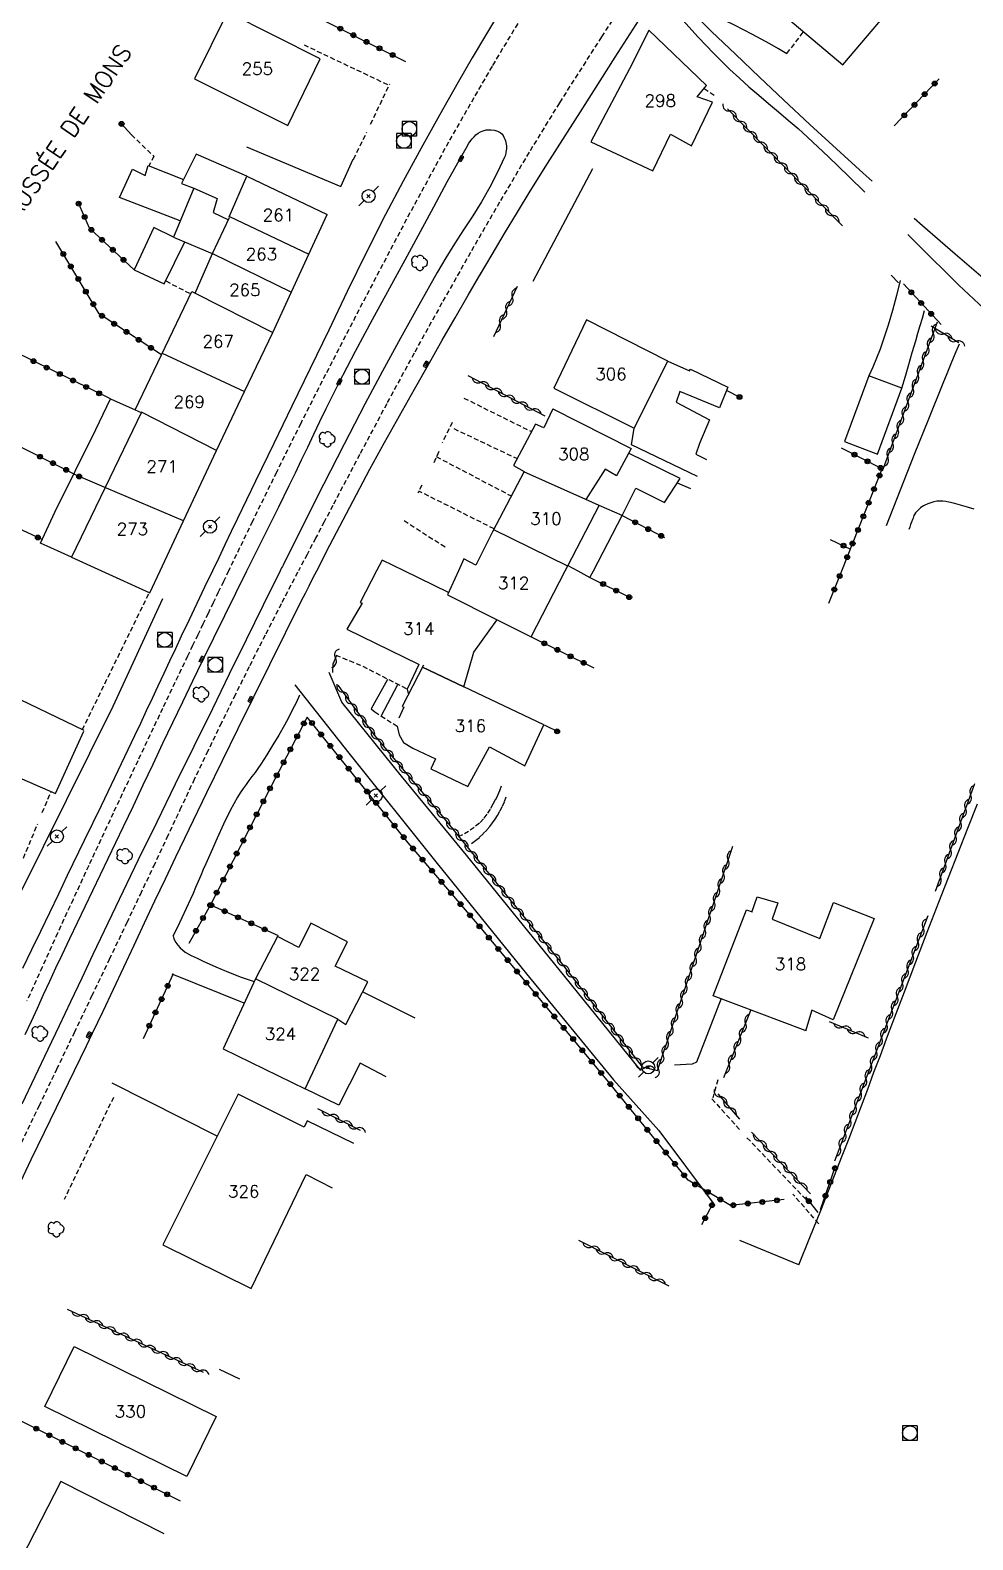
# Model space of a CAD drawing. Header units: millimetres. Extents: x 137000 to 138000, y 152000 to 153001.
# Drawn here: x 137698.5 to 137795.1, y 152571.8 to 152726.4 of the extents above; entities that cross this region are included whole.
import ezdxf
from ezdxf.enums import TextEntityAlignment as Align

# ---------------------------------------------------------------- set-up
doc = ezdxf.new("R2010")
doc.units = ezdxf.units.MM
doc.linetypes.add('DASHED', pattern=[0.75, 0.5, -0.25])
doc.layers.get('0').update_dxf_attribs({"linetype": 'CONTINUOUS'})
for name, color, linetype in [('W0001', 6, 'DASHED'), ('W0006', 2, 'CONTINUOUS'), ('W0008', 7, 'CONTINUOUS'), ('W0014', 7, 'CONTINUOUS'), ('W0015', 2, 'CONTINUOUS'), ('W0017', 7, 'CONTINUOUS'), ('W0070', 7, 'DASHED'), ('W0101', 7, 'CONTINUOUS'), ('W0104', 1, 'CONTINUOUS'), ('W0105', 7, 'CONTINUOUS'), ('W0112', 1, 'DASHED'), ('W0300', 7, 'CONTINUOUS'), ('W0310', 3, 'CONTINUOUS'), ('W0323', 7, 'CONTINUOUS'), ('W0333', 7, 'CONTINUOUS'), ('W0401', 7, 'CONTINUOUS'), ('W0420', 7, 'CONTINUOUS'), ('W0473', 7, 'CONTINUOUS'), ('W0989', 7, 'CONTINUOUS'), ('W0991', 7, 'CONTINUOUS'), ('W1102', 7, 'CONTINUOUS')]:
    doc.layers.add(name, color=color, linetype=linetype)
doc.styles.get("Standard").update_dxf_attribs({"font": 'romans.shx', "width": 0.85})

# ---------------------------------------------------------------- blocks, each defined once
blk = doc.blocks.new('T420')
for p, q in [((0.75, 0.75), (-0.75, 0.75)), ((-0.75, 0.75), (-0.75, -0.75)), ((0.75, 0.75), (0.75, -0.75)), ((0.75, -0.75), (-0.75, -0.75))]:
    blk.add_line(p, q)
blk.add_ellipse((0, 0), major_axis=(-0.53, 0.53), ratio=1, start_param=3.926991, end_param=10.210176)
blk = doc.blocks.new('T473')
for p, q in [((-0.166667, 0.166667), (0.166667, -0.166667)), ((-0.166667, -0.166667), (0.166667, 0.166667)), ((0.500001, 0.500001), (1.000002, 1.000002)), ((-1.000002, -1.000002), (-0.500001, -0.500001))]:
    blk.add_line(p, q)
blk.add_ellipse((0, 0), major_axis=(0.471405, 0.471405), ratio=1, start_param=5.4977871438, end_param=11.780972451)
blk = doc.blocks.new('T300')
for p, q in [((-0.8, 0.51), (-0.86, 0.34)), ((-0.86, 0.34), (-0.86, 0.17)), ((-0.86, 0.17), (-0.74, 0.06)), ((-0.69, 0.63), (-0.8, 0.51)), ((-0.8, -0.06), (-0.74, 0.06)), ((-0.74, 0.06), (-0.69, 0.11)), ((-0.57, 0.69), (-0.69, 0.63)), ((-0.46, 0.69), (-0.57, 0.69)), ((-0.29, 0.63), (-0.46, 0.69)), ((-0.29, 0.63), (-0.17, 0.74)), ((-0.23, 0.57), (-0.29, 0.63)), ((-0.17, 0.74), (-0.06, 0.8)), ((-0.06, 0.8), (0.06, 0.8)), ((0.06, 0.8), (0.23, 0.74)), ((0.23, 0.74), (0.34, 0.63)), ((0.34, 0.63), (0.4, 0.51)), ((0.46, 0.46), (0.34, 0.46)), ((0.4, 0.51), (0.4, 0.46)), ((0.57, 0.4), (0.46, 0.46)), ((0.57, 0.4), (0.69, 0.29)), ((0.69, 0.29), (0.74, 0.17)), ((0.74, 0.06), (0.69, -0.17)), ((0.74, 0.17), (0.74, 0.06)), ((-0.8, -0.17), (-0.8, -0.06)), ((-0.8, -0.23), (-0.8, -0.17)), ((-0.74, -0.34), (-0.8, -0.23)), ((-0.69, -0.4), (-0.74, -0.34)), ((-0.51, -0.46), (-0.69, -0.4)), ((-0.4, -0.46), (-0.51, -0.46)), ((-0.4, -0.46), (-0.34, -0.46)), ((-0.34, -0.46), (-0.34, -0.4)), ((-0.34, -0.51), (-0.34, -0.46)), ((-0.29, -0.63), (-0.34, -0.51)), ((-0.17, -0.74), (-0.29, -0.63)), ((-0.06, -0.8), (-0.17, -0.74)), ((0.06, -0.8), (-0.06, -0.8)), ((0.17, -0.74), (0.06, -0.8)), ((0.23, -0.69), (0.17, -0.74)), ((0.29, -0.46), (0.23, -0.46)), ((0.29, -0.63), (0.23, -0.69)), ((0.46, -0.4), (0.29, -0.46)), ((0.34, -0.51), (0.29, -0.63)), ((0.34, -0.51), (0.34, -0.46)), ((0.57, -0.34), (0.46, -0.4)), ((0.63, -0.29), (0.57, -0.34)), ((0.69, -0.17), (0.63, -0.29))]:
    blk.add_line(p, q)
blk = doc.blocks.new('T401')
for p, q in [((-0.3, 0.3), (0, 0.3)), ((-0.3, -0.25), (-0.3, 0.3)), ((-0.3, 0.15), (0, 0.15)), ((-0.3, 0), (0, 0)), ((0, 0.3), (0, -0.25)), ((-0.3, -0.15), (0, -0.15)), ((-0.3, -0.25), (-0.3, -0.3)), ((-0.3, -0.3), (0, -0.3)), ((0, -0.3), (0, -0.25))]:
    blk.add_line(p, q)
blk = doc.blocks.new('t323o')
at = {"color": 0, "linetype": 'Continuous'}
for radius in [0.25, 0.15]:
    blk.add_circle((0, 0), radius, dxfattribs=at)
blk = doc.blocks.new('t310o')
at = {"color": 0, "linetype": 'Continuous'}
for centre, start, end in [((-0.5, 0.38), 216.8699, 323.1304), ((0.5, -0.37), 36.8699, 143.1303)]:
    blk.add_arc(centre, 0.625, start, end, dxfattribs=at)

msp = doc.modelspace()

# ---------------------------------------------------------------- linework, layer by layer
at = {"layer": 'W0001'}
for points in [[(137760.09, 152744.85), (137756.36, 152739.41), (137752.73, 152733.9), (137749.21, 152728.33), (137745.8, 152722.68), (137741.33, 152714.9), (137737.04, 152707.01), (137732.86, 152699.06), (137728.74, 152691.09), (137726.2, 152686.09), (137723.71, 152681.08), (137721.25, 152676.04), (137718.81, 152671)], [(137761.4, 152732.39), (137757.01, 152725.68), (137752.7, 152718.92), (137749.6, 152713.86), (137746.57, 152708.75), (137743.6, 152703.6), (137740.67, 152698.43), (137737.81, 152693.28), (137735.01, 152688.1), (137732.24, 152682.9), (137729.49, 152677.68), (137728.61, 152676.02), (137727.73, 152674.34), (137726.85, 152672.67), (137725.98, 152671)], [(137697.61, 152612.45), (137699.42, 152616.21), (137701.22, 152619.96), (137703.02, 152623.71), (137704.82, 152627.46), (137706.62, 152631.22), (137708.41, 152634.97), (137709.78, 152637.86), (137711.15, 152640.75), (137712.5, 152643.64), (137713.86, 152646.54), (137715.22, 152649.43), (137716.59, 152652.31), (137717.98, 152655.19), (137719.39, 152658.06), (137721.01, 152661.31), (137722.65, 152664.55), (137724.31, 152667.78), (137725.98, 152671)], [(137718.81, 152671), (137718.29, 152669.91), (137717.76, 152668.81), (137717.23, 152667.72), (137716.71, 152666.63), (137716.18, 152665.53), (137715.66, 152664.44), (137715.13, 152663.35), (137714.61, 152662.26), (137712.05, 152656.91), (137709.51, 152651.54), (137706.99, 152646.18), (137704.48, 152640.8), (137702.88, 152637.35), (137701.29, 152633.88), (137699.71, 152630.41), (137698.14, 152626.94)]]:
    msp.add_lwpolyline(points, dxfattribs=at)
at = {"layer": 'W0006'}
for points in [[(137679.62, 152599.37), (137685.36, 152611.81), (137697.45, 152637.96), (137707, 152657.14), (137712.09, 152668.15)], [(137795.51, 152647.11), (137794.51, 152644.6), (137793.52, 152642.08), (137792.53, 152639.56), (137791.55, 152637.04), (137790.36, 152633.97), (137789.19, 152630.9), (137788.01, 152627.83), (137786.84, 152624.75), (137786.19, 152623.04), (137785.55, 152621.32), (137784.9, 152619.6), (137784.26, 152617.88), (137783.61, 152616.17), (137782.96, 152614.45), (137782.31, 152612.74), (137781.65, 152611.03), (137780.56, 152608.24), (137779.45, 152605.45), (137778.34, 152602.67), (137777.21, 152599.89)], [(137777.23, 152599.9), (137771.18, 152602.4)]]:
    msp.add_lwpolyline(points, dxfattribs=at)
at = {"layer": 'W0008'}
for points in [[(137748.25, 152730.93), (137746.74, 152728.48), (137745.25, 152726.01), (137743.78, 152723.53), (137742.34, 152721.04), (137740.43, 152717.68), (137738.54, 152714.3), (137736.69, 152710.9), (137734.89, 152707.48), (137732.9, 152703.56), (137730.97, 152699.62), (137729.07, 152695.66), (137727.17, 152691.71), (137725.3, 152687.87), (137723.44, 152684.03), (137721.58, 152680.19), (137719.73, 152676.35), (137719.09, 152675.01), (137718.44, 152673.67), (137717.8, 152672.34), (137717.16, 152671)], [(137727.85, 152671), (137729.19, 152673.61), (137730.55, 152676.22), (137731.91, 152678.81), (137733.3, 152681.4), (137734.79, 152684.14), (137736.31, 152686.87), (137737.85, 152689.59), (137739.39, 152692.3), (137740.7, 152694.61), (137742.03, 152696.92), (137743.36, 152699.22), (137744.7, 152701.52)], [(137697.26, 152607.88), (137698.6, 152610.69), (137699.95, 152613.5), (137700.56, 152614.77), (137701.17, 152616.03), (137701.79, 152617.3), (137702.41, 152618.56), (137703.03, 152619.83), (137703.65, 152621.09), (137704.26, 152622.36), (137704.87, 152623.63), (137705.95, 152625.89), (137707.02, 152628.15), (137708.08, 152630.41), (137709.14, 152632.67), (137710.2, 152634.93), (137711.27, 152637.19), (137712.34, 152639.45), (137713.42, 152641.7), (137716.6, 152648.28), (137719.8, 152654.85), (137723.03, 152661.41), (137726.3, 152667.94), (137726.69, 152668.7), (137727.07, 152669.47), (137727.46, 152670.24), (137727.85, 152671)], [(137717.16, 152671), (137716.36, 152669.33), (137715.56, 152667.65), (137714.76, 152665.97), (137713.96, 152664.3), (137713.36, 152663.02), (137712.76, 152661.75), (137712.17, 152660.47), (137711.57, 152659.19), (137710.98, 152657.91), (137710.38, 152656.64), (137709.78, 152655.36), (137709.18, 152654.09), (137707.47, 152650.51), (137705.75, 152646.93), (137704.02, 152643.36), (137702.29, 152639.78), (137701.38, 152637.88), (137700.46, 152635.98), (137699.54, 152634.07), (137698.62, 152632.17), (137697.7, 152630.27)]]:
    msp.add_lwpolyline(points, dxfattribs=at)
at = {"layer": 'W0014'}
msp.add_lwpolyline([(137744.52, 152701.2), (137745.8, 152703.38), (137747.09, 152705.56), (137748.4, 152707.72), (137749.72, 152709.88), (137751.49, 152712.72), (137753.28, 152715.55), (137755.09, 152718.37), (137756.89, 152721.19), (137758.42, 152723.59), (137759.96, 152725.98), (137761.5, 152728.37)], dxfattribs=at)
at = {"layer": 'W0015'}
for points in [[(137720.7, 152671), (137721.79, 152673.18), (137722.87, 152675.36), (137723.96, 152677.54), (137725.03, 152679.73), (137725.67, 152681.04), (137726.3, 152682.35), (137726.92, 152683.67), (137727.54, 152684.98), (137728.17, 152686.3), (137728.8, 152687.61), (137729.45, 152688.91), (137730.1, 152690.21), (137731.81, 152693.49), (137733.57, 152696.74), (137735.34, 152699.98), (137737.11, 152703.22), (137738.47, 152705.76), (137739.83, 152708.29), (137741.2, 152710.82), (137742.61, 152713.33), (137742.88, 152713.81), (137743.14, 152714.3), (137743.43, 152714.78), (137743.77, 152715.23), (137743.96, 152715.44), (137744.16, 152715.64), (137744.38, 152715.81), (137744.62, 152715.96), (137744.8, 152716.04), (137744.99, 152716.11), (137745.19, 152716.15), (137745.39, 152716.16), (137745.71, 152716.16), (137746.04, 152716.12), (137746.36, 152716.04), (137746.65, 152715.88), (137746.81, 152715.75), (137746.93, 152715.58), (137747.02, 152715.4), (137747.1, 152715.22), (137747.17, 152715.05), (137747.22, 152714.87), (137747.25, 152714.69), (137747.27, 152714.51), (137747.28, 152714.35), (137747.27, 152714.2), (137747.25, 152714.04), (137747.23, 152713.89), (137747.21, 152713.76), (137747.18, 152713.63), (137747.14, 152713.5), (137747.09, 152713.37)], [(137747.09, 152713.37), (137746.38, 152711.81), (137745.59, 152710.28), (137744.72, 152708.8), (137743.82, 152707.35), (137742.89, 152705.92), (137741.96, 152704.48), (137741.06, 152703.04), (137740.19, 152701.56), (137738.3, 152698.21), (137736.44, 152694.84), (137734.59, 152691.45), (137732.78, 152688.05), (137730.64, 152683.96), (137728.54, 152679.85), (137726.47, 152675.72), (137724.4, 152671.59), (137724.32, 152671.44), (137724.25, 152671.3), (137724.18, 152671.15), (137724.1, 152671)], [(137724.1, 152671), (137722.35, 152667.47), (137720.61, 152663.94), (137718.88, 152660.4), (137717.15, 152656.86), (137715.25, 152653), (137713.34, 152649.14), (137711.45, 152645.27), (137709.56, 152641.4), (137708.4, 152638.98), (137707.23, 152636.55), (137706.08, 152634.12), (137704.92, 152631.7), (137703.77, 152629.27), (137702.62, 152626.84), (137701.46, 152624.41), (137700.31, 152621.98), (137698.97, 152619.17), (137697.62, 152616.36)], [(137697.98, 152623.49), (137698.61, 152624.86), (137699.23, 152626.22), (137699.86, 152627.59), (137700.49, 152628.96), (137701.12, 152630.32), (137701.76, 152631.68), (137702.54, 152633.33), (137703.32, 152634.97), (137704.11, 152636.61), (137704.89, 152638.25), (137705.68, 152639.89), (137706.47, 152641.53), (137707.26, 152643.17), (137708.04, 152644.81), (137709.06, 152646.94), (137710.07, 152649.07), (137711.08, 152651.2), (137712.09, 152653.33), (137713.1, 152655.46), (137714.12, 152657.59), (137715.14, 152659.72), (137716.16, 152661.84), (137717.29, 152664.14), (137718.42, 152666.43), (137719.56, 152668.71), (137720.7, 152671)]]:
    msp.add_lwpolyline(points, dxfattribs=at)
at = {"layer": 'W0017'}
for points in [[(137763.81, 152729.17), (137765.34, 152727.4), (137766.91, 152725.67), (137768.52, 152723.99), (137770.17, 152722.35), (137771.14, 152721.44), (137772.12, 152720.57), (137773.12, 152719.71), (137774.13, 152718.86), (137775.14, 152718.01), (137776.15, 152717.16), (137777.15, 152716.3), (137778.13, 152715.42), (137780.26, 152713.41), (137782.37, 152711.37), (137783.98, 152709.78)], [(137776.01, 152723.96), (137775.14, 152724.47), (137774.27, 152724.97), (137773.39, 152725.46), (137772.5, 152725.94), (137771.58, 152726.42), (137770.65, 152726.88), (137769.71, 152727.34), (137768.77, 152727.79)], [(137720.66, 152714.42), (137730.3, 152710.35), (137731.59, 152713.16)], [(137788.39, 152705.44), (137788.83, 152705), (137789.59, 152704.25), (137790.35, 152703.49), (137791.11, 152702.74), (137791.87, 152701.99), (137792.64, 152701.25), (137793.64, 152700.27), (137794.65, 152699.3), (137795.67, 152698.34), (137796.69, 152697.37)], [(137787.62, 152700.74), (137787.25, 152699.2), (137786.84, 152697.66), (137786.38, 152696.14), (137785.89, 152694.63), (137785.55, 152693.7), (137785.19, 152692.78), (137784.8, 152691.86), (137784.39, 152690.96)], [(137787.8, 152689.7), (137788.15, 152690.92), (137788.51, 152692.13), (137788.86, 152693.35), (137789.22, 152694.56), (137789.44, 152695.34), (137789.66, 152696.11), (137789.89, 152696.88), (137790.11, 152697.65)], [(137793.65, 152694.21), (137793.23, 152693.2), (137792.81, 152692.19), (137792.4, 152691.18), (137791.99, 152690.17), (137790.52, 152686.54), (137789.06, 152682.91), (137787.61, 152679.26), (137786.18, 152675.62)], [(137795.19, 152677.3), (137794.53, 152677.51), (137794.05, 152677.66), (137793.57, 152677.8), (137793.09, 152677.93), (137792.6, 152678.03), (137792.3, 152678.08), (137791.99, 152678.12), (137791.69, 152678.14), (137791.38, 152678.12), (137791.06, 152678.06), (137790.75, 152677.97), (137790.44, 152677.86), (137790.15, 152677.73), (137790, 152677.65), (137789.85, 152677.56), (137789.71, 152677.46), (137789.58, 152677.35), (137789.45, 152677.22), (137789.32, 152677.08), (137789.2, 152676.93), (137789.1, 152676.78), (137789.03, 152676.65), (137788.98, 152676.51), (137788.93, 152676.38), (137788.88, 152676.24), (137788.79, 152675.99), (137788.69, 152675.73), (137788.6, 152675.47), (137788.51, 152675.22)], [(137761.06, 152619.81), (137753.27, 152629.46), (137743.2, 152641.86), (137736.54, 152649.95), (137730.4, 152657.53), (137729.11, 152660.58)], [(137725.6, 152659.31), (137731.13, 152652.31), (137740.06, 152641.18), (137749.34, 152629.73), (137758.24, 152618.88), (137762.9, 152613.67), (137768.45, 152606.23)], [(137713.13, 152633.58), (137713.25, 152633.25), (137713.4, 152632.93), (137713.6, 152632.64), (137713.84, 152632.37), (137714.38, 152631.93), (137714.99, 152631.59), (137715.61, 152631.31), (137716.22, 152631.03), (137717.5, 152630.44), (137718.8, 152629.89), (137720.11, 152629.39), (137721.44, 152628.93)], [(137720.41, 152626.72), (137713.03, 152629.68)], [(137769.29, 152627.18), (137766.75, 152620.66), (137766.3, 152620.47), (137764.48, 152620.37)], [(137717.64, 152613.09), (137706.88, 152618.53)]]:
    msp.add_lwpolyline(points, dxfattribs=at)
at = {"layer": 'W0070'}
msp.add_lwpolyline([(137779.28, 152604.12), (137776.62, 152607.16)], dxfattribs=at)
at = {"layer": 'W0101'}
for points in [[(137773.5, 152729.79), (137781.75, 152722.81), (137788.55, 152730.85)], [(137755.93, 152714.95), (137762.27, 152711.95), (137764.08, 152715.71), (137766.24, 152714.53), (137768.38, 152719), (137766.82, 152719.53), (137767.77, 152720.69), (137761.88, 152726.36)], [(137761.88, 152726.36), (137760.19, 152723), (137755.93, 152714.95)], [(137718.92, 152707.2), (137718.87, 152707.24), (137720.69, 152711.43), (137728.92, 152707.5)], [(137717.15, 152703.51), (137718.92, 152707.2)], [(137727.05, 152703.43), (137728.92, 152707.5)], [(137715.4, 152699.43), (137717.15, 152703.51)], [(137725.26, 152699.56), (137727.05, 152703.43)], [(137711.93, 152693.13), (137715.04, 152699.61)], [(137715.04, 152699.61), (137715.4, 152699.43)], [(137723.35, 152695.41), (137725.26, 152699.56)], [(137752.14, 152689.69), (137760.36, 152685.59), (137763.81, 152692.46), (137755.49, 152696.69)], [(137755.49, 152696.69), (137752.14, 152689.69)], [(137720.46, 152689.37), (137723.35, 152695.41)], [(137709.23, 152687.5), (137711.93, 152693.13)], [(137717.58, 152683.32), (137717.57, 152683.31), (137720.46, 152689.37)], [(137709.88, 152687.24), (137706.17, 152679.53)], [(137709.23, 152687.5), (137709.87, 152687.22)], [(137752.03, 152687.6), (137751.12, 152685.64), (137750.25, 152686), (137748, 152681.8), (137749.09, 152681.18)], [(137752.03, 152687.6), (137760.07, 152683.54), (137758.54, 152680.72), (137757.39, 152681.42), (137755.4, 152678.31)], [(137714.2, 152676.11), (137717.58, 152683.32)], [(137749.09, 152681.18), (137745.86, 152674.98)], [(137706.17, 152679.53), (137702.73, 152672.38), (137705.78, 152671)], [(137753.57, 152671.52), (137756.79, 152677.69)], [(137756.79, 152677.69), (137755.4, 152678.31)], [(137711.8, 152671), (137714.2, 152676.11)], [(137745.86, 152674.98), (137744.16, 152671.57), (137742.92, 152672.22), (137742.37, 152671)], [(137736.79, 152671), (137734.54, 152672.1), (137733.97, 152671)], [(137753.3, 152671), (137753.57, 152671.52)], [(137705.78, 152671), (137710.74, 152668.75)], [(137710.74, 152668.75), (137711.8, 152671)], [(137733.97, 152671), (137732.31, 152667.76), (137732.51, 152667.67), (137730.92, 152665.03), (137738.27, 152661.42), (137738.29, 152661.41)], [(137741.36, 152668.77), (137736.79, 152671)], [(137742.37, 152671), (137741.25, 152668.53)], [(137746.32, 152665.98), (137749.8, 152664.23), (137753.3, 152671)], [(137742.9, 152659.13), (137743.95, 152662.67), (137746.3, 152665.94)], [(137738.79, 152661.34), (137736.61, 152657.09), (137736.77, 152657.04), (137736.24, 152655.91)], [(137704.02, 152654.64), (137695.64, 152658.66), (137693.28, 152659.62), (137692.16, 152656.97), (137691.66, 152657.12), (137689.9, 152653.33), (137692.59, 152651.89), (137701.09, 152648.18)], [(137736.09, 152655.09), (137736.28, 152654.21), (137736.72, 152653.41), (137737.68, 152652.82), (137740.02, 152651.75), (137739.52, 152650.73), (137743.32, 152648.91), (137745.56, 152652.98), (137749.15, 152651.03), (137751.12, 152655.22), (137742.9, 152659.13)], [(137701.09, 152648.18), (137703.99, 152654.59)], [(137727.25, 152634.9), (137726, 152632.43), (137723.83, 152633.55), (137721.57, 152629.21)], [(137730, 152625.06), (137730.82, 152624.52), (137733.07, 152628.9), (137729.74, 152630.49), (137731, 152632.99), (137727.25, 152634.9)], [(137721.57, 152629.21), (137718.25, 152622.04), (137726.65, 152617.93), (137730, 152625.06)], [(137719.79, 152617.38), (137712.09, 152601.97), (137721.13, 152597.48), (137726.75, 152609.18), (137729.44, 152607.81)], [(137731.64, 152612.34), (137726.85, 152614.65), (137726.57, 152614.02), (137719.79, 152617.38)], [(137712.22, 152572.37), (137701.64, 152577.74), (137696.93, 152568.55)]]:
    msp.add_lwpolyline(points, dxfattribs=at)
for points in [[(137724.88, 152716.61), (137728.2, 152723.45), (137718.7, 152728.23), (137715.32, 152721.4)], [(137777.87, 152623.93), (137768.45, 152627.48), (137771.86, 152636.29), (137772.44, 152636.06), (137772.42, 152636.05), (137772.96, 152637.61), (137775.09, 152637), (137774.49, 152635.31), (137779.38, 152633.33), (137780.77, 152637.01), (137784.94, 152635.39), (137780.76, 152625.02), (137778.57, 152625.99), (137777.92, 152623.84)], [(137703, 152591.55), (137717.54, 152584.39), (137714.52, 152578.25), (137699.98, 152585.4)]]:
    msp.add_lwpolyline(points, close=True, dxfattribs=at)
at = {"layer": 'W0104'}
for points in [[(137720.69, 152711.43), (137715.48, 152713.67), (137714, 152710.66), (137715.26, 152710.18), (137713.17, 152705.16), (137717.36, 152703.41)], [(137713.87, 152706.83), (137707.65, 152709.23), (137708.97, 152712.14), (137710.27, 152711.48), (137710.56, 152712.52), (137714.21, 152711.09)], [(137715.26, 152710.18), (137717.66, 152709.13), (137717.23, 152707.69), (137718.8, 152706.96)], [(137713.17, 152705.16), (137711.15, 152706.16), (137709.15, 152701.83), (137712.23, 152700.4), (137714.32, 152704.68)], [(137763.8, 152692.46), (137766.04, 152691.49), (137766.13, 152691.64), (137769.96, 152689.82), (137769.09, 152687.68), (137765.04, 152689.37), (137764.68, 152688.27), (137768.07, 152686.47), (137767.06, 152684.04), (137766.69, 152682.96), (137767.79, 152682.41)], [(137702.73, 152672.38), (137702.72, 152672.4), (137699.55, 152673.84), (137701.03, 152677.01), (137705.23, 152685.46), (137705.22, 152685.46), (137706.72, 152688.6), (137709.23, 152687.5)], [(137760.09, 152683.89), (137760.36, 152685.59)], [(137766.85, 152680.67), (137760.09, 152683.89)], [(137759.14, 152676.66), (137760.55, 152679.47), (137763.46, 152677.98), (137765.08, 152680.44), (137759.8, 152683.05)], [(137706.32, 152679.46), (137702.96, 152680.89)], [(137766.16, 152679.4), (137764.79, 152679.99)], [(137756.19, 152671), (137759.14, 152676.66), (137756.79, 152677.69)], [(137753.58, 152671.54), (137754.58, 152671)], [(137754.58, 152671), (137755.83, 152670.32), (137756.19, 152671)], [(137738.29, 152661.41), (137737.12, 152658.89), (137737.21, 152658.43)], [(137732.55, 152627.86), (137737.89, 152625.21)], [(137734.96, 152619.18), (137732.29, 152620.57), (137730.11, 152616.26), (137726.66, 152617.93)]]:
    msp.add_lwpolyline(points, dxfattribs=at)
msp.add_lwpolyline([(137785.3, 152682.96), (137787.8, 152689.7), (137784.39, 152690.96), (137781.9, 152684.23)], close=True, dxfattribs=at)
at = {"layer": 'W0105'}
for points in [[(137735.11, 152659.88), (137733.41, 152656.86), (137733.78, 152656.54)], [(137734.45, 152656.12), (137736.16, 152659.34)]]:
    msp.add_lwpolyline(points, dxfattribs=at)
at = {"layer": 'W0112'}
for points in [[(137776.01, 152723.98), (137777.73, 152726.21)], [(137735.13, 152720.77), (137726.6, 152724.82)], [(137733.36, 152716.74), (137735.32, 152720.86)], [(137767.53, 152720.41), (137768.76, 152719.6)], [(137731.62, 152713.16), (137732.98, 152715.94)], [(137708.86, 152715.64), (137711.17, 152713.45), (137710.66, 152712.48)], [(137712.37, 152700.68), (137714.92, 152699.37)], [(137742.92, 152688.69), (137749.85, 152685.25)], [(137741.73, 152686.2), (137740.69, 152684.1)], [(137741.89, 152685.56), (137748.37, 152682.49)], [(137740.35, 152683.21), (137739.82, 152682.05)], [(137740.09, 152682.69), (137747.78, 152678.66)], [(137738.6, 152679.76), (137738.21, 152678.99)], [(137746.02, 152675.29), (137738.29, 152679.17)], [(137736.79, 152676.16), (137741.03, 152673.41)], [(137703.83, 152654.72), (137710.7, 152668.77)], [(137729.79, 152662.37), (137732.56, 152661.23), (137737.12, 152658.89)], [(137733.78, 152656.54), (137736.09, 152655.09)], [(137699.72, 152646.24), (137700.64, 152648.38)], [(137746.74, 152648.93), (137746.56, 152648.46), (137746.36, 152648), (137746.14, 152647.54), (137745.9, 152647.1), (137745.6, 152646.59), (137745.27, 152646.08), (137744.92, 152645.6), (137744.51, 152645.16), (137743.97, 152644.71), (137743.4, 152644.31), (137742.79, 152643.96), (137742.14, 152643.68)], [(137743.7, 152643.06), (137744.12, 152643.38), (137744.53, 152643.72), (137744.91, 152644.08), (137745.28, 152644.47), (137745.58, 152644.81), (137745.86, 152645.17), (137746.12, 152645.55), (137746.36, 152645.93), (137746.63, 152646.4), (137746.87, 152646.88), (137747.09, 152647.37), (137747.28, 152647.87)], [(137697.79, 152641.57), (137699.26, 152645.09)], [(137768.92, 152618.87), (137768.43, 152617.01)], [(137707.02, 152617.07), (137701.97, 152606.62)], [(137768.32, 152616.93), (137771.21, 152613.72)], [(137771.92, 152612.93), (137778.01, 152606.57)]]:
    msp.add_lwpolyline(points, dxfattribs=at)
at = {"layer": 'W0300'}
for points in [[(137784.73, 152710.92), (137783.82, 152711.73), (137781.09, 152714.22), (137778.37, 152716.72), (137775.66, 152719.24), (137773.19, 152721.56), (137770.73, 152723.9), (137768.29, 152726.25), (137765.86, 152728.61)], [(137756.08, 152712.18), (137749.99, 152700.63)], [(137799.99, 152697.71), (137796.61, 152700.56), (137793.24, 152703.44), (137789.9, 152706.34), (137789.06, 152707.08)], [(137717.85, 152589.22), (137719.94, 152588.25)]]:
    msp.add_lwpolyline(points, dxfattribs=at)
at = {"layer": 'W0310'}
for points in [[(137781.71, 152706.32), (137769.93, 152718.33)], [(137787.45, 152700.48), (137786.68, 152701.27)], [(137748.39, 152700.11), (137745.97, 152694.96)], [(137785.82, 152681.24), (137791.43, 152696.49)], [(137793.64, 152694.34), (137790.79, 152696.04)], [(137743.31, 152691), (137751.2, 152686.88)], [(137729.5, 152660.58), (137729.54, 152661.47), (137729.89, 152662.35)], [(137730, 152659.27), (137733.77, 152654.12), (137740.89, 152645.64), (137752.88, 152630.85), (137761.17, 152620.2), (137762.77, 152619.82), (137770.48, 152642.79)], [(137791.22, 152638.2), (137795.26, 152649.2)], [(137780.91, 152610.57), (137790.47, 152635.71)], [(137772.33, 152626.02), (137769.52, 152619.08)], [(137780.34, 152624.85), (137784.35, 152623.17)], [(137768.93, 152617.44), (137771.16, 152614.83)], [(137727.92, 152615.93), (137732.31, 152613.72)], [(137772.39, 152613.52), (137778.43, 152607.19)], [(137754.66, 152602.43), (137763.92, 152597.76)], [(137702.29, 152595.37), (137716.22, 152588.91)]]:
    msp.add_lwpolyline(points, dxfattribs=at)
at = {"layer": 'W0323'}
for points in [[(137716.86, 152733.27), (137736.94, 152723.17)], [(137791.6, 152721.37), (137787.01, 152716.57)], [(137707.79, 152716.84), (137708.86, 152715.66)], [(137709.15, 152701.83), (137704.58, 152706.08), (137703.36, 152708.81)], [(137711.93, 152693.13), (137705.55, 152697.3), (137701.11, 152704.74)], [(137791.8, 152696.21), (137787.96, 152700.38)], [(137706.72, 152688.6), (137694.79, 152694.45)], [(137771.23, 152688.76), (137769.82, 152689.47)], [(137690.11, 152687.42), (137703.63, 152680.6)], [(137785.78, 152681.45), (137781.59, 152683.56)], [(137699.7, 152674.21), (137685.67, 152680.74)], [(137781.63, 152671), (137785.76, 152681.45)], [(137759.14, 152676.66), (137763.46, 152674.41)], [(137780.46, 152674.21), (137782.52, 152673.23)], [(137755.83, 152670.32), (137760.09, 152668.19)], [(137780.32, 152667.68), (137781.63, 152671)], [(137749.81, 152664.23), (137756.23, 152661.05)], [(137775.73, 152606.61), (137770.24, 152605.98), (137765.9, 152608.58), (137757.73, 152618.67), (137744.71, 152634.36), (137737.21, 152643.15), (137726.87, 152656.01), (137723.13, 152648.86), (137716.96, 152636.79), (137723.88, 152633.65)], [(137751.14, 152655.22), (137752.67, 152654.46)], [(137716.96, 152636.79), (137714.73, 152632.82)], [(137713.15, 152629.73), (137710.06, 152623.05)], [(137779.47, 152605.57), (137781.04, 152610.11)], [(137767.29, 152604.06), (137768.45, 152606.23)], [(137777.92, 152606.87), (137779.19, 152605.26)], [(137694.88, 152592.22), (137692, 152586.7), (137713.86, 152575.74)]]:
    msp.add_lwpolyline(points, dxfattribs=at)
at = {"layer": 'W0333'}
msp.add_lwpolyline([(137726.09, 152658.26), (137725.73, 152657.48), (137725.34, 152656.71), (137724.94, 152655.95), (137724.53, 152655.19), (137723.96, 152654.17), (137723.36, 152653.16), (137722.74, 152652.16), (137722.11, 152651.18), (137721.82, 152650.75), (137721.52, 152650.34), (137721.21, 152649.93), (137720.9, 152649.52), (137720.6, 152649.11), (137720.3, 152648.7), (137720.01, 152648.27), (137719.74, 152647.83), (137718.98, 152646.46), (137718.3, 152645.05), (137717.66, 152643.62), (137717.02, 152642.2), (137716.75, 152641.6), (137716.48, 152640.99), (137716.22, 152640.39), (137715.96, 152639.78), (137715.7, 152639.17), (137715.44, 152638.56), (137715.18, 152637.96), (137714.9, 152637.36), (137714.47, 152636.4), (137714.02, 152635.46), (137713.57, 152634.51), (137713.11, 152633.57)], dxfattribs=at)
at = {"layer": 'W1102'}
for points in [[(137718.9, 152707.3), (137727.05, 152703.43)], [(137717.15, 152703.51), (137725.26, 152699.55)], [(137715.4, 152699.43), (137723.35, 152695.41)], [(137712, 152693.29), (137720.46, 152689.37)], [(137717.59, 152683.31), (137709.88, 152687.24)], [(137755.4, 152678.31), (137749.07, 152681.13)], [(137714.2, 152676.11), (137706.32, 152679.46)], [(137753.57, 152671.48), (137745.98, 152675.21)], [(137741.25, 152668.53), (137746.32, 152665.98)], [(137738.68, 152661.14), (137742.9, 152659.13)], [(137742.9, 152659.13), (137738.68, 152661.14)], [(137730, 152625.06), (137721.57, 152629.21)]]:
    msp.add_lwpolyline(points, dxfattribs=at)

# ---------------------------------------------------------------- block references
at = {"layer": 'W0300'}
for p in [(137738.42, 152702.52), (137728.96, 152684.46), (137716.03, 152658.35), (137708.21, 152641.77), (137699.52, 152623.6), (137701.18, 152603.55)]:
    msp.add_blockref('T300', p, dxfattribs=at)
at = {"layer": 'W0310'}
for p, rotation in [((137770.15, 152718.1), 134.4702935875594), ((137771.21, 152717.03), 134.4702935875594), ((137772.26, 152715.96), 134.4702935875594), ((137773.31, 152714.89), 134.4702935875594), ((137774.36, 152713.82), 134.4702935875594), ((137775.41, 152712.75), 134.4702935875594), ((137776.46, 152711.68), 134.4702935875594), ((137777.51, 152710.6), 134.4702935875594), ((137778.56, 152709.53), 134.4702935875594), ((137779.61, 152708.46), 134.4702935875594), ((137780.66, 152707.39), 134.4702935875594), ((137747.89, 152699.04), 244.8198121034276), ((137747.25, 152697.68), 244.8198121034276), ((137746.61, 152696.32), 244.8198121034276), ((137791, 152695.32), 69.78402182645333), ((137792.08, 152695.28), 149.2108079155738), ((137790.48, 152693.91), 69.78402182645333), ((137793.37, 152694.51), 149.2108079155738), ((137789.96, 152692.5), 69.78402182645333), ((137789.45, 152691.1), 69.78402182645333), ((137744.64, 152690.3), 332.4293068536234), ((137745.97, 152689.61), 332.4293068536234), ((137788.93, 152689.69), 69.78402182645333), ((137747.3, 152688.91), 332.4293068536234), ((137748.63, 152688.22), 332.4293068536234), ((137749.96, 152687.52), 332.4293068536234), ((137788.41, 152688.28), 69.78402182645333), ((137787.89, 152686.87), 69.78402182645333), ((137786.85, 152684.06), 69.78402182645333), ((137787.37, 152685.47), 69.78402182645333), ((137786.34, 152682.65), 69.78402182645333), ((137729.77, 152662.04), 68.68346744649898), ((137730.5, 152658.58), 306.2253652693585), ((137731.39, 152657.37), 306.2253652693585), ((137732.28, 152656.16), 306.2253652693585), ((137733.16, 152654.95), 306.2253652693585), ((137734.07, 152653.76), 309.9877815655166), ((137735.04, 152652.61), 309.9877815655166), ((137736, 152651.46), 309.9877815655166), ((137736.96, 152650.31), 309.9877815655166), ((137737.93, 152649.16), 309.9877815655166), ((137738.89, 152648.01), 309.9877815655166), ((137794.84, 152648.06), 69.85772850047886), ((137739.86, 152646.86), 309.9877815655166), ((137740.82, 152645.71), 309.9877815655166), ((137794.32, 152646.65), 69.85772850047886), ((137741.77, 152644.55), 309.0588249749276), ((137793.29, 152643.83), 69.85772850047886), ((137793.8, 152645.24), 69.85772850047886), ((137742.71, 152643.38), 309.0588249749276), ((137792.77, 152642.43), 69.85772850047886), ((137743.66, 152642.22), 309.0588249749276), ((137744.6, 152641.05), 309.0588249749276), ((137770, 152641.37), 71.43772246811044), ((137792.25, 152641.02), 69.85772850047886), ((137745.55, 152639.89), 309.0588249749276), ((137769.52, 152639.94), 71.43772246811044), ((137791.74, 152639.61), 69.85772850047886), ((137746.49, 152638.73), 309.0588249749276), ((137769.05, 152638.52), 71.43772246811044), ((137747.44, 152637.56), 309.0588249749276), ((137748.38, 152636.4), 309.0588249749276), ((137768.57, 152637.1), 71.43772246811044), ((137749.33, 152635.23), 309.0588249749276), ((137768.09, 152635.68), 71.43772246811044), ((137750.27, 152634.07), 309.0588249749276), ((137767.61, 152634.26), 71.43772246811044), ((137789.44, 152633.01), 69.17588151468985), ((137789.98, 152634.41), 69.17588151468985), ((137751.22, 152632.9), 309.0588249749276), ((137752.16, 152631.74), 309.0588249749276), ((137766.66, 152631.41), 71.43772246811044), ((137767.14, 152632.83), 71.43772246811044), ((137788.91, 152631.6), 69.17588151468985), ((137753.1, 152630.57), 307.8962014138985), ((137766.18, 152629.99), 71.43772246811044), ((137788.38, 152630.2), 69.17588151468985), ((137754.02, 152629.38), 307.8962014138985), ((137765.7, 152628.57), 71.43772246811044), ((137787.84, 152628.8), 69.17588151468985), ((137754.95, 152628.2), 307.8962014138985), ((137755.87, 152627.02), 307.8962014138985), ((137765.23, 152627.15), 71.43772246811044), ((137787.31, 152627.4), 69.17588151468985), ((137756.79, 152625.83), 307.8962014138985), ((137764.75, 152625.72), 71.43772246811044), ((137786.78, 152626), 69.17588151468985), ((137757.71, 152624.65), 307.8962014138985), ((137764.27, 152624.3), 71.43772246811044), ((137771.77, 152624.64), 248.0039589342673), ((137781.72, 152624.27), 337.2615649718048), ((137786.24, 152624.59), 69.17588151468985), ((137758.63, 152623.47), 307.8962014138985), ((137759.55, 152622.28), 307.8962014138985), ((137763.79, 152622.88), 71.43772246811044), ((137771.21, 152623.25), 248.0039589342673), ((137783.1, 152623.69), 337.2615649718048), ((137785.71, 152623.19), 69.17588151468985), ((137760.47, 152621.1), 307.8962014138985), ((137763.32, 152621.46), 71.43772246811044), ((137770.65, 152621.86), 248.0039589342673), ((137785.18, 152621.79), 69.17588151468985), ((137761.52, 152620.12), 346.7534660426379), ((137762.84, 152620.04), 71.43772246811044), ((137770.08, 152620.47), 248.0039589342673), ((137784.64, 152620.39), 69.17588151468985), ((137783.58, 152617.58), 69.17588151468985), ((137784.11, 152618.99), 69.17588151468985), ((137769.21, 152617.11), 310.3969325471196), ((137783.04, 152616.18), 69.17588151468985), ((137729.26, 152615.25), 333.2100039788978), ((137770.18, 152615.97), 310.3969325471196), ((137782.51, 152614.78), 69.17588151468985), ((137730.6, 152614.58), 333.2100039788978), ((137731.94, 152613.9), 333.2100039788978), ((137781.98, 152613.38), 69.17588151468985), ((137773.26, 152612.61), 313.6619679926085), ((137774.29, 152611.53), 313.6619679926085), ((137781.44, 152611.98), 69.17588151468985), ((137775.33, 152610.44), 313.6619679926085), ((137776.36, 152609.36), 313.6619679926085), ((137777.4, 152608.27), 313.6619679926085), ((137756, 152601.75), 333.2100039790155), ((137757.34, 152601.08), 333.2100039790155), ((137758.67, 152600.4), 333.2100039790155), ((137760.01, 152599.73), 333.2100039790155), ((137761.35, 152599.05), 333.2100039790155), ((137762.69, 152598.37), 333.2100039790155), ((137703.65, 152594.74), 335.1138444693719), ((137705.02, 152594.11), 335.1138444693719), ((137706.38, 152593.48), 335.1138444693719), ((137707.74, 152592.84), 335.1138444693719), ((137709.1, 152592.21), 335.1138444693719), ((137710.46, 152591.58), 335.1138444693719), ((137711.82, 152590.95), 335.1138444693719), ((137713.18, 152590.32), 335.1138444693719), ((137714.54, 152589.69), 335.1138444693719), ((137715.9, 152589.06), 335.1138444693719)]:
    msp.add_blockref('t310o', p, dxfattribs=dict(at, rotation=rotation))
at = {"layer": 'W0323'}
for p, rotation in [((137730.26, 152726.53), 333.3089515695787), ((137731.6, 152725.85), 333.3089515695787), ((137732.94, 152725.18), 333.3089515695787), ((137734.28, 152724.51), 333.3089515695787), ((137735.62, 152723.83), 333.3089515695787), ((137791.15, 152720.9), 226.3016027118145), ((137789.08, 152718.73), 226.3016027118145), ((137790.12, 152719.82), 226.3016027118145), ((137788.04, 152717.65), 226.3016027118145), ((137707.85, 152716.77), 312.4010745349836), ((137703.45, 152708.6), 114.1145770486577), ((137704.07, 152707.23), 114.1145770486577), ((137704.76, 152705.92), 137.059083839312), ((137705.85, 152704.9), 137.059083839312), ((137701.88, 152703.45), 120.8689274570067), ((137706.95, 152703.88), 137.059083839312), ((137702.65, 152702.16), 120.8689274570067), ((137708.05, 152702.85), 137.059083839312), ((137703.42, 152700.88), 120.8689274570067), ((137704.19, 152699.59), 120.8689274570067), ((137788.76, 152699.52), 132.5985886318075), ((137704.96, 152698.3), 120.8689274570067), ((137705.84, 152697.12), 146.7730618806785), ((137789.77, 152698.42), 132.5985886318075), ((137790.79, 152697.31), 132.5985886318075), ((137707.09, 152696.3), 146.7730618806785), ((137708.35, 152695.47), 146.7730618806785), ((137709.6, 152694.65), 146.7730618806785), ((137698.83, 152692.47), 153.9158085316487), ((137710.86, 152693.83), 146.7730618806785), ((137700.17, 152691.81), 153.9158085316487), ((137701.52, 152691.15), 153.9158085316487), ((137702.87, 152690.49), 153.9158085316487), ((137704.22, 152689.83), 153.9158085316487), ((137705.56, 152689.17), 153.9158085316487), ((137771.16, 152688.8), 153.3345558203239), ((137699.49, 152682.69), 333.240475088045), ((137700.83, 152682.02), 333.240475088045), ((137782.93, 152682.89), 153.3345558202448), ((137784.27, 152682.21), 153.3345558202448), ((137702.17, 152681.34), 333.240475088045), ((137703.5, 152680.66), 333.240475088045), ((137785.49, 152680.76), 68.43096124442933), ((137785.61, 152681.54), 153.3345558202448), ((137784.94, 152679.37), 68.43096124442933), ((137784.39, 152677.97), 68.43096124442933), ((137760.47, 152675.97), 332.418921235613), ((137783.84, 152676.58), 68.43096124442933), ((137699.27, 152674.41), 155.0587289165817), ((137761.8, 152675.27), 332.418921235613), ((137763.13, 152674.58), 332.418921235613), ((137783.29, 152675.18), 68.43096124442933), ((137781.81, 152673.57), 334.6261070014696), ((137782.18, 152672.39), 68.43096124442933), ((137782.74, 152673.79), 68.43096124442933), ((137757.18, 152669.65), 333.4266589890518), ((137781.42, 152670.47), 68.43096124436424), ((137758.52, 152668.97), 333.4266589890518), ((137759.86, 152668.3), 333.4266589890518), ((137780.87, 152669.08), 68.43096124436424), ((137751.16, 152663.57), 333.6641880278348), ((137752.5, 152662.9), 333.6641880278348), ((137753.85, 152662.24), 333.6641880278348), ((137755.19, 152661.57), 333.6641880278348), ((137726.53, 152655.37), 242.3776816442833), ((137727.36, 152655.41), 128.7715084757814), ((137725.84, 152654.04), 242.3776816442833), ((137728.29, 152654.24), 128.7715084757814), ((137752.48, 152654.55), 333.75787946325), ((137725.14, 152652.71), 242.3776816442833), ((137729.23, 152653.07), 128.7715084757814), ((137724.45, 152651.38), 242.3776816442833), ((137730.17, 152651.91), 128.7715084757814), ((137731.11, 152650.74), 128.7715084757814), ((137723.75, 152650.05), 242.3776816442833), ((137732.05, 152649.57), 128.7715084757814), ((137723.06, 152648.72), 242.907684541199), ((137732.99, 152648.4), 128.7715084757814), ((137721.69, 152646.05), 242.907684541199), ((137722.38, 152647.39), 242.907684541199), ((137733.93, 152647.23), 128.7715084757814), ((137734.87, 152646.06), 128.7715084757814), ((137721.01, 152644.72), 242.907684541199), ((137735.81, 152644.89), 128.7715084757814), ((137720.33, 152643.38), 242.907684541199), ((137736.75, 152643.72), 128.7715084757814), ((137719.64, 152642.04), 242.907684541199), ((137737.71, 152642.56), 130.4861955131394), ((137738.68, 152641.42), 130.4861955131394), ((137718.96, 152640.71), 242.907684541199), ((137739.65, 152640.28), 130.4861955131394), ((137718.28, 152639.37), 242.907684541199), ((137740.63, 152639.14), 130.4861955131394), ((137716.93, 152636.75), 240.7718173081652), ((137717.05, 152636.75), 335.6134457985061), ((137717.59, 152638.04), 242.907684541199), ((137741.6, 152638), 130.4861955131394), ((137742.58, 152636.86), 130.4861955131394), ((137716.2, 152635.44), 240.7718173081652), ((137718.41, 152636.13), 335.6134457985061), ((137719.78, 152635.51), 335.6134457985061), ((137743.55, 152635.72), 130.4861955131394), ((137715.47, 152634.13), 240.7718173081652), ((137721.15, 152634.89), 335.6134457985061), ((137722.51, 152634.27), 335.6134457985061), ((137744.52, 152634.58), 130.4861955131394), ((137745.48, 152633.43), 129.6886741243742), ((137746.44, 152632.27), 129.6886741243742), ((137747.4, 152631.12), 129.6886741243742), ((137748.36, 152629.96), 129.6886741243742), ((137712.58, 152628.49), 245.192257160604), ((137749.32, 152628.81), 129.6886741243742), ((137750.27, 152627.65), 129.6886741243742), ((137711.95, 152627.13), 245.192257160604), ((137751.23, 152626.5), 129.6886741243742), ((137710.69, 152624.41), 245.192257160604), ((137711.32, 152625.77), 245.192257160604), ((137752.19, 152625.35), 129.6886741243742), ((137753.15, 152624.19), 129.6886741243742), ((137754.11, 152623.04), 129.6886741243742), ((137755.06, 152621.88), 129.6886741243742), ((137756.02, 152620.73), 129.6886741243742), ((137756.98, 152619.57), 129.6886741243742), ((137757.93, 152618.42), 128.9906673344334), ((137758.88, 152617.25), 128.9906673344334), ((137759.82, 152616.09), 128.9906673344334), ((137760.77, 152614.92), 128.9906673344334), ((137761.71, 152613.75), 128.9906673344334), ((137762.65, 152612.59), 128.9906673344334), ((137763.6, 152611.42), 128.9906673344334), ((137764.54, 152610.26), 128.9906673344334), ((137765.48, 152609.09), 128.9906673344334), ((137780.94, 152609.82), 70.98487965721155), ((137766.62, 152608.15), 149.1742210305248), ((137767.91, 152607.38), 149.1742210305248), ((137780.45, 152608.4), 70.98487965721155), ((137768.34, 152606.03), 63.54821341903934), ((137769.2, 152606.61), 149.1742210305248), ((137770.52, 152606.02), 186.4856499842068), ((137772.01, 152606.19), 186.4856499842068), ((137773.5, 152606.35), 186.4856499842068), ((137774.99, 152606.52), 186.4856499842068), ((137778.26, 152606.44), 308.3711449364897), ((137779.96, 152606.99), 70.98487965721155), ((137767.64, 152604.7), 63.54821341903934), ((137699.11, 152583.13), 333.3864876428702), ((137700.45, 152582.46), 333.3864876428702), ((137701.79, 152581.79), 333.3864876428702), ((137703.14, 152581.12), 333.3864876428702), ((137704.48, 152580.45), 333.3864876428702), ((137705.82, 152579.77), 333.3864876428702), ((137707.16, 152579.1), 333.3864876428702), ((137708.5, 152578.43), 333.3864876428702), ((137709.84, 152577.76), 333.3864876428702), ((137711.18, 152577.09), 333.3864876428702), ((137712.52, 152576.41), 333.3864876428702)]:
    msp.add_blockref('t323o', p, dxfattribs=dict(at, rotation=rotation))
at = {"layer": 'W0401'}
for p, rotation in [((137742.5, 152713.28), 150.9729067921618), ((137739.17, 152692.08), 330.4311377810581), ((137730.04, 152690.4), 154.0526117681638), ((137715.93, 152661.99), 154.800831670982), ((137721.19, 152657.77), 333.7829404181205), ((137704.63, 152623.41), 334.3493099493817)]:
    msp.add_blockref('T401', p, dxfattribs=dict(at, rotation=rotation))
at = {"layer": 'W0420'}
for p in [(137737.33, 152716.25), (137736.77, 152715.02), (137732.47, 152690.88), (137712.27, 152663.92), (137717.45, 152661.36), (137788.61, 152582.68)]:
    msp.add_blockref('T420', p, dxfattribs=at)
at = {"layer": 'W0473'}
for p in [(137733.16, 152709.38), (137716.91, 152675.52), (137733.91, 152647.99), (137701.23, 152643.79), (137761.81, 152620.14)]:
    msp.add_blockref('T473', p, dxfattribs=at)

# ---------------------------------------------------------------- texts
at = {"layer": 'W0989'}
msp.add_text('CHAUSSÉE DE MONS   ', height=1.75, rotation=55.7127, dxfattribs=at).set_placement((137702.5, 152716.16), align=Align.MIDDLE_CENTER)
at = {"layer": 'W0991'}
for s, p in [('255', (137721.76, 152722.42)), ('298', (137763.04, 152719.16)), ('261', (137723.92, 152707.43)), ('263', (137722.18, 152703.43)), ('265', (137720.48, 152699.77)), ('267', (137717.75, 152694.49)), ('306', (137757.99, 152691.14)), ('269', (137714.78, 152688.3)), ('308', (137754.18, 152682.95)), ('271', (137712, 152681.68)), ('273', (137708.96, 152675.27)), ('310', (137751.32, 152676.33)), ('312', (137748.02, 152669.74)), ('314', (137738.3, 152665.07)), ('316', (137743.59, 152655.12)), ('318', (137776.38, 152630.72)), ('322', (137726.6, 152629.71)), ('324', (137724.13, 152623.57)), ('326', (137720.36, 152607.43)), ('330', (137708.76, 152584.9))]:
    msp.add_text(s, height=1.25, dxfattribs=at).set_placement(p, align=Align.MIDDLE_CENTER)

doc.saveas('drawing.dxf')
